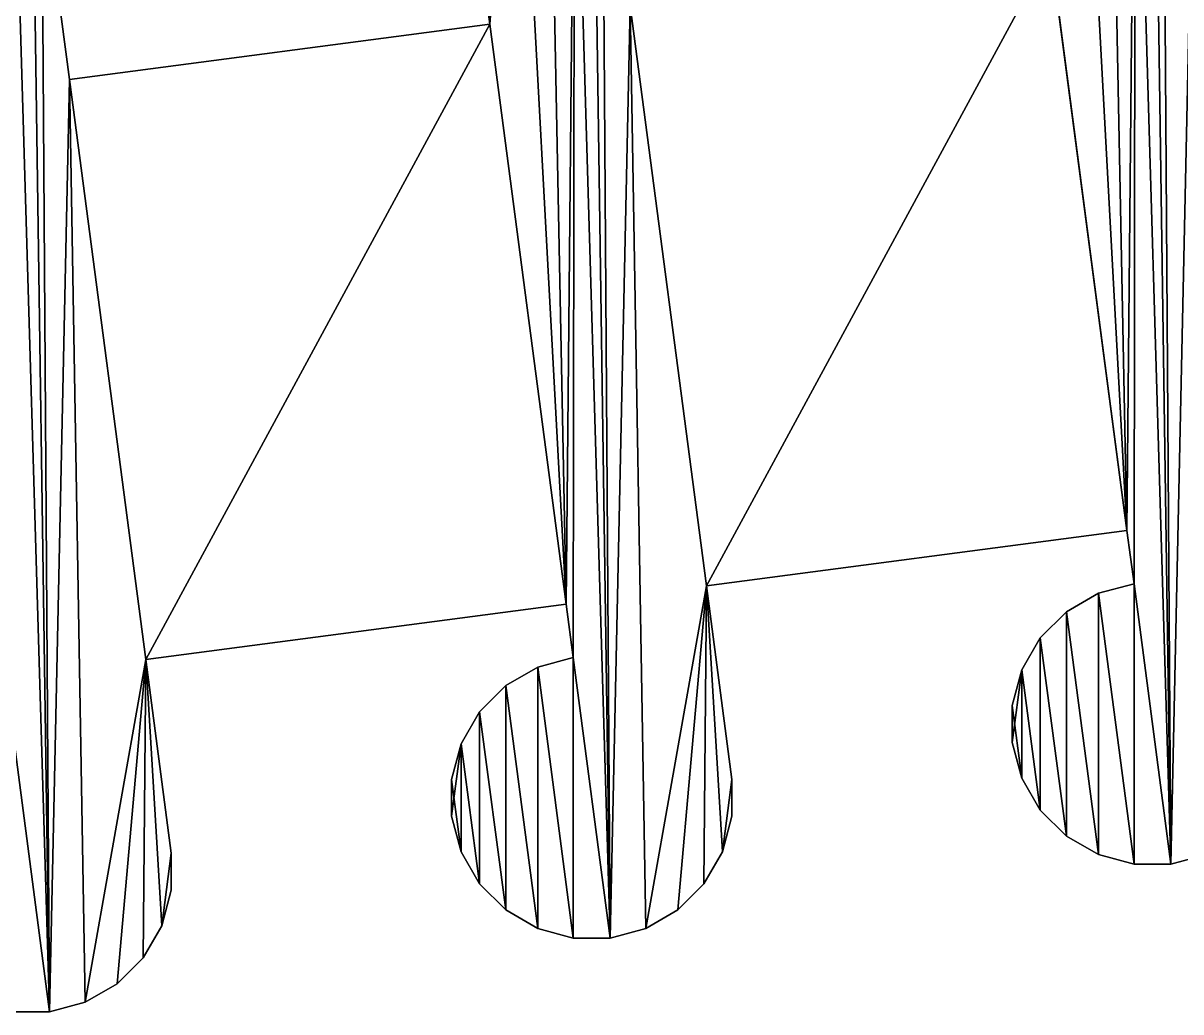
# Model space of a CAD drawing. Extents: x 0 to 417, y 0 to 203.
# Drawn here: x 359.64 to 384.21, y 169.89 to 190.86 of the extents above; entities that cross this region are included whole.
import ezdxf

# ---------------------------------------------------------------- set-up
doc = ezdxf.new("R2010")
doc.units = 0
doc.header["$LTSCALE"] = 25.4
doc.layers.get('0').update_dxf_attribs({"color": 13, "linetype": 'CONTINUOUS'})

# ---------------------------------------------------------------- blocks, each defined once
blk = doc.blocks.new('MASK_STRAP_4')
at = {"color": 0}
for p, q in [((157.851, 22.566, 1), (159.471, 10.261, 1)), ((157.851, 22.566, 1), (159.471, 10.261, 1)), ((157.851, 22.566, 2), (159.471, 10.261, 2)), ((157.851, 22.566, 2), (159.471, 10.261, 2)), ((148.927, 21.394, 1), (150.547, 9.09, 1)), ((148.927, 21.394, 2), (150.547, 9.09, 2)), ((148.927, 21.394, 1), (150.547, 9.09, 1)), ((148.927, 21.394, 2), (150.547, 9.09, 2)), ((145.953, 21.004, 1), (147.573, 8.699, 1)), ((145.953, 21.004), (145.953, 21.004, 1)), ((145.953, 21.004, 1), (147.573, 8.699, 1)), ((145.953, 21.004, 2), (147.573, 8.699, 2)), ((145.953, 21.004), (145.953, 21.004, 1)), ((145.953, 21.004, 2), (147.573, 8.699, 2)), ((137.03, 19.832, 1), (138.65, 7.527, 1)), ((137.03, 19.832), (137.03, 19.832, 1)), ((137.03, 19.832, 2), (138.65, 7.527, 2)), ((137.03, 19.832, 1), (138.65, 7.527, 1)), ((137.03, 19.832), (137.03, 19.832, 1)), ((137.03, 19.832, 2), (138.65, 7.527, 2)), ((159.471, 10.261), (159.471, 10.261, 1)), ((159.471, 10.261), (159.471, 10.261, 1)), ((159.62, 9.13), (159.62, 9.13, 2)), ((159.62, 9.13), (159.62, 9.13, 2)), ((150.547, 9.09), (150.547, 9.09, 1)), ((150.547, 9.09), (150.547, 9.09, 1)), ((158.863, 8.928), (158.863, 8.928, 2)), ((158.863, 8.928), (158.863, 8.928, 2)), ((147.573, 8.699), (147.573, 8.699, 1)), ((147.573, 8.699), (147.573, 8.699, 1)), ((158.185, 8.536), (158.185, 8.536, 2)), ((158.185, 8.536), (158.185, 8.536, 2)), ((157.631, 7.982), (157.631, 7.982, 2)), ((157.631, 7.982), (157.631, 7.982, 2)), ((138.65, 7.527), (138.65, 7.527, 1)), ((138.65, 7.527), (138.65, 7.527, 1)), ((147.722, 7.564), (147.722, 7.564, 2)), ((147.722, 7.564), (147.722, 7.564, 2)), ((146.966, 7.361), (146.966, 7.361, 2)), ((146.966, 7.361), (146.966, 7.361, 2)), ((157.24, 7.304), (157.24, 7.304, 2)), ((157.24, 7.304), (157.24, 7.304, 2)), ((146.288, 6.97), (146.288, 6.97, 2)), ((146.288, 6.97), (146.288, 6.97, 2)), ((145.734, 6.416), (145.734, 6.416, 2)), ((145.734, 6.416), (145.734, 6.416, 2)), ((157.037, 6.547), (157.037, 6.547, 2)), ((157.037, 6.547), (157.037, 6.547, 2)), ((145.342, 5.738), (145.342, 5.738, 2)), ((145.342, 5.738), (145.342, 5.738, 2)), ((157.037, 5.764), (157.037, 5.764, 2)), ((157.037, 5.764), (157.037, 5.764, 2)), ((145.14, 4.981), (145.14, 4.981, 2)), ((145.14, 4.981), (145.14, 4.981, 2)), ((151.088, 4.981), (151.088, 4.981, 2)), ((151.088, 4.981), (151.088, 4.981, 2)), ((157.24, 5.008), (157.24, 5.008, 2)), ((157.24, 5.008), (157.24, 5.008, 2)), ((145.14, 4.198), (145.14, 4.198, 2)), ((145.14, 4.198), (145.14, 4.198, 2)), ((151.088, 4.198), (151.088, 4.198, 2)), ((151.088, 4.198), (151.088, 4.198, 2)), ((157.631, 4.33), (157.631, 4.33, 2)), ((157.631, 4.33), (157.631, 4.33, 2)), ((158.185, 3.776), (158.185, 3.776, 2)), ((158.185, 3.776), (158.185, 3.776, 2)), ((145.342, 3.442), (145.342, 3.442, 2)), ((145.342, 3.442), (145.342, 3.442, 2)), ((150.886, 3.442), (150.886, 3.442, 2)), ((150.886, 3.442), (150.886, 3.442, 2)), ((139.191, 3.415), (139.191, 3.415, 2)), ((139.191, 3.415), (139.191, 3.415, 2)), ((158.863, 3.384), (158.863, 3.384, 2)), ((158.863, 3.384), (158.863, 3.384, 2)), ((159.62, 3.182), (159.62, 3.182, 2)), ((159.62, 3.182), (159.62, 3.182, 2)), ((160.403, 3.182), (160.403, 3.182, 2)), ((160.403, 3.182), (160.403, 3.182, 2)), ((145.734, 2.763), (145.734, 2.763, 2)), ((145.734, 2.763), (145.734, 2.763, 2)), ((150.494, 2.763), (150.494, 2.763, 2)), ((150.494, 2.763), (150.494, 2.763, 2)), ((139.191, 2.632), (139.191, 2.632, 2)), ((139.191, 2.632), (139.191, 2.632, 2)), ((146.288, 2.21), (146.288, 2.21, 2)), ((146.288, 2.21), (146.288, 2.21, 2)), ((149.94, 2.21), (149.94, 2.21, 2)), ((149.94, 2.21), (149.94, 2.21, 2)), ((138.988, 1.875), (138.988, 1.875, 2)), ((138.988, 1.875), (138.988, 1.875, 2)), ((146.966, 1.818), (146.966, 1.818, 2)), ((146.966, 1.818), (146.966, 1.818, 2)), ((149.262, 1.818), (149.262, 1.818, 2)), ((149.262, 1.818), (149.262, 1.818, 2)), ((147.722, 1.615), (147.722, 1.615, 2)), ((147.722, 1.615), (147.722, 1.615, 2)), ((148.506, 1.615), (148.506, 1.615, 2)), ((148.506, 1.615), (148.506, 1.615, 2)), ((138.597, 1.197), (138.597, 1.197, 2)), ((138.597, 1.197), (138.597, 1.197, 2)), ((138.043, 0.643), (138.043, 0.643, 2)), ((138.043, 0.643), (138.043, 0.643, 2)), ((137.365, 0.252), (137.365, 0.252, 2)), ((137.365, 0.252), (137.365, 0.252, 2)), ((136.608, 0.049), (136.608, 0.049, 2)), ((136.608, 0.049), (136.608, 0.049, 2))]:
    blk.add_line(p, q, dxfattribs=at)
mesh = blk.add_polyface(dxfattribs=at)
corners = [(154.887, 25.178), (154.887, 28.83), (155.44, 24.624), (155.44, 29.384), (156.119, 24.232), (156.119, 29.776), (156.875, 24.03), (156.875, 29.978), (157.658, 24.03), (157.658, 29.978), (157.851, 22.566), (158.415, 29.776), (150.547, 9.09), (159.471, 10.261), (159.093, 29.384), (159.647, 28.83), (159.62, 9.13), (166.392, 29.718), (166.19, 28.179), (166.19, 28.962), (166.392, 27.422), (166.784, 26.744), (166.784, 30.397), (167.338, 26.19), (167.338, 30.95), (168.016, 25.799), (168.016, 31.342), (168.772, 25.596), (168.772, 31.545), (169.555, 25.596), (169.555, 31.545), (169.749, 24.128), (170.312, 31.342), (157.24, 7.304), (157.037, 5.764), (157.037, 6.547), (157.24, 5.008), (157.631, 4.33), (157.631, 7.982), (158.185, 3.776), (158.185, 8.536), (158.863, 3.384), (158.863, 8.928), (159.62, 3.182), (160.403, 3.182), (160.038, 28.152), (160.241, 27.396), (160.825, 22.956), (161.159, 3.384), (162.445, 10.652), (161.838, 3.776), (162.391, 4.33), (171.369, 11.823), (168.934, 8.114), (169.137, 6.574), (168.934, 7.331), (169.137, 8.87), (169.529, 5.896), (169.529, 9.549), (170.082, 5.342), (170.082, 10.102), (162.783, 5.008), (162.986, 6.547), (162.986, 5.764)]
mesh.append_faces([[corners[k] for k in face] for face in [(17, 18, 19), (33, 34, 35), (53, 54, 55), (61, 62, 63)]], dxfattribs={"vtx0": -1, "color": 0})
mesh.append_faces([[corners[k] for k in face] for face in [(0, 1, 2), (2, 3, 4), (4, 5, 6), (6, 7, 8), (8, 9, 10), (12, 10, 13), (13, 15, 16), (18, 17, 20), (20, 17, 21), (21, 22, 23), (23, 24, 25), (25, 26, 27), (27, 28, 29), (29, 30, 31), (34, 33, 36), (36, 33, 37), (37, 38, 39), (39, 40, 41), (41, 42, 43), (43, 16, 44), (44, 47, 48), (48, 49, 50), (50, 49, 51), (49, 31, 52), (54, 56, 57), (57, 58, 59)]], dxfattribs={"vtx0": -1, "vtx1": -1, "color": 0})
mesh.append_faces([[corners[k] for k in face] for face in [(13, 10, 11), (44, 16, 15), (48, 47, 49)]], dxfattribs={"vtx0": -1, "vtx1": -1, "vtx2": -1, "color": 0})
mesh.append_faces([[corners[k] for k in face] for face in [(2, 1, 3), (4, 3, 5), (6, 5, 7), (8, 7, 9), (10, 9, 11), (13, 11, 14), (13, 14, 15), (21, 17, 22), (23, 22, 24), (25, 24, 26), (27, 26, 28), (29, 28, 30), (31, 30, 32), (37, 33, 38), (39, 38, 40), (41, 40, 42), (43, 42, 16), (44, 15, 45), (44, 45, 46), (44, 46, 47), (49, 47, 31), (54, 53, 56), (57, 56, 58), (59, 58, 60), (49, 61, 51), (61, 49, 62)]], dxfattribs={"vtx0": -1, "vtx2": -1, "color": 0})
mesh = blk.add_polyface(dxfattribs=at)
corners = [(157.24, 5.008, 2), (157.037, 6.547, 2), (157.037, 5.764, 2), (157.24, 7.304, 2), (157.631, 4.33, 2), (157.631, 7.982, 2), (158.185, 3.776, 2), (158.185, 8.536, 2), (158.863, 3.384, 2), (158.863, 8.928, 2), (159.62, 3.182, 2), (159.62, 9.13, 2), (160.403, 3.182, 2), (159.647, 28.83, 2), (160.038, 28.152, 2), (160.241, 27.396, 2), (160.825, 22.956, 2), (161.159, 3.384, 2), (162.445, 10.652, 2), (161.838, 3.776, 2), (162.391, 4.33, 2), (162.783, 5.008, 2), (162.986, 6.547, 2), (162.986, 5.764, 2), (154.495, 25.856, 2), (154.292, 27.396, 2), (154.292, 26.613, 2), (154.495, 28.152, 2), (154.887, 25.178, 2), (154.887, 28.83, 2), (155.44, 24.624, 2), (155.44, 29.384, 2), (156.119, 24.232, 2), (156.119, 29.776, 2), (156.875, 24.03, 2), (156.875, 29.978, 2), (157.658, 24.03, 2), (157.658, 29.978, 2), (157.851, 22.566, 2), (158.415, 29.776, 2), (159.471, 10.261, 2), (159.093, 29.384, 2)]
mesh.append_faces([[corners[k] for k in face] for face in [(0, 1, 2), (22, 21, 23), (24, 25, 26)]], dxfattribs={"vtx0": -1, "color": 0})
mesh.append_faces([[corners[k] for k in face] for face in [(1, 0, 3), (3, 4, 5), (5, 6, 7), (7, 8, 9), (9, 10, 11), (13, 12, 14), (14, 12, 15), (15, 12, 16), (16, 17, 18), (18, 21, 22), (25, 24, 27), (27, 28, 29), (29, 30, 31), (31, 32, 33), (33, 34, 35), (35, 36, 37), (37, 38, 39), (39, 40, 41), (41, 40, 13)]], dxfattribs={"vtx0": -1, "vtx1": -1, "color": 0})
mesh.append_faces([[corners[k] for k in face] for face in [(11, 12, 13)]], dxfattribs={"vtx0": -1, "vtx1": -1, "vtx2": -1, "color": 0})
mesh.append_faces([[corners[k] for k in face] for face in [(3, 0, 4), (5, 4, 6), (7, 6, 8), (9, 8, 10), (11, 10, 12), (16, 12, 17), (18, 17, 19), (18, 19, 20), (18, 20, 21), (27, 24, 28), (29, 28, 30), (31, 30, 32), (33, 32, 34), (35, 34, 36), (37, 36, 38), (39, 38, 40), (13, 40, 11)]], dxfattribs={"vtx0": -1, "vtx2": -1, "color": 0})
mesh = blk.add_polyface(dxfattribs=at)
corners = [(135.675, 7.137), (135.852, 25.698), (135.825, 5.998), (142.395, 25.829), (142.598, 24.29), (142.395, 25.046), (142.598, 26.586), (142.989, 23.612), (142.989, 27.264), (143.543, 23.058), (143.543, 27.818), (144.221, 22.666), (144.221, 28.209), (144.978, 22.463), (144.978, 28.412), (145.761, 22.463), (145.761, 28.412), (145.953, 21.004), (146.517, 28.209), (135.825, 0.049), (136.608, 0.049), (136.244, 25.02), (136.446, 24.263), (137.03, 19.832), (137.365, 0.252), (138.65, 7.527), (138.043, 0.643), (138.597, 1.197), (147.573, 8.699), (147.196, 27.818), (147.749, 27.264), (147.722, 7.564), (154.292, 27.396), (154.495, 25.856), (154.292, 26.613), (154.495, 28.152), (154.887, 25.178), (154.887, 28.83), (145.342, 5.738), (145.14, 4.198), (145.14, 4.981), (145.342, 3.442), (145.734, 2.763), (145.734, 6.416), (146.288, 2.21), (146.288, 6.97), (146.966, 1.818), (146.966, 7.361), (147.722, 1.615), (148.506, 1.615), (148.141, 26.586), (148.344, 25.829), (148.927, 21.394), (149.262, 1.818), (150.547, 9.09), (157.851, 22.566), (149.94, 2.21), (150.494, 2.763), (150.886, 3.442), (151.088, 4.981), (151.088, 4.198), (138.988, 1.875), (139.191, 3.415), (139.191, 2.632)]
mesh.append_faces([[corners[k] for k in face] for face in [(3, 4, 5), (32, 33, 34), (38, 39, 40), (58, 59, 60), (61, 62, 63)]], dxfattribs={"vtx0": -1, "color": 0})
mesh.append_faces([[corners[k] for k in face] for face in [(0, 1, 2), (4, 6, 7), (7, 8, 9), (9, 10, 11), (11, 12, 13), (13, 14, 15), (15, 16, 17), (19, 2, 20), (20, 23, 24), (24, 25, 26), (26, 25, 27), (25, 17, 28), (28, 30, 31), (33, 35, 36), (39, 38, 41), (41, 38, 42), (42, 43, 44), (44, 45, 46), (46, 47, 48), (48, 31, 49), (49, 52, 53), (53, 54, 56), (56, 54, 57)]], dxfattribs={"vtx0": -1, "vtx1": -1, "color": 0})
mesh.append_faces([[corners[k] for k in face] for face in [(20, 2, 1), (24, 23, 25), (28, 17, 18), (49, 31, 30), (53, 52, 54)]], dxfattribs={"vtx0": -1, "vtx1": -1, "vtx2": -1, "color": 0})
mesh.append_faces([[corners[k] for k in face] for face in [(4, 3, 6), (7, 6, 8), (9, 8, 10), (11, 10, 12), (13, 12, 14), (15, 14, 16), (17, 16, 18), (20, 1, 21), (20, 21, 22), (20, 22, 23), (25, 23, 17), (28, 18, 29), (28, 29, 30), (33, 32, 35), (36, 35, 37), (42, 38, 43), (44, 43, 45), (46, 45, 47), (48, 47, 31), (49, 30, 50), (49, 50, 51), (49, 51, 52), (54, 52, 55), (54, 58, 57), (58, 54, 59), (25, 61, 27), (61, 25, 62)]], dxfattribs={"vtx0": -1, "vtx2": -1, "color": 0})
mesh = blk.add_polyface(dxfattribs=at)
corners = [(145.342, 3.442, 2), (145.14, 4.981, 2), (145.14, 4.198, 2), (145.342, 5.738, 2), (145.734, 2.763, 2), (145.734, 6.416, 2), (146.288, 2.21, 2), (146.288, 6.97, 2), (146.966, 1.818, 2), (146.966, 7.361, 2), (147.722, 1.615, 2), (147.722, 7.564, 2), (148.506, 1.615, 2), (147.749, 27.264, 2), (148.141, 26.586, 2), (148.344, 25.829, 2), (148.927, 21.394, 2), (149.262, 1.818, 2), (150.547, 9.09, 2), (149.94, 2.21, 2), (150.494, 2.763, 2), (150.886, 3.442, 2), (151.088, 4.981, 2), (151.088, 4.198, 2), (142.598, 24.29, 2), (142.395, 25.829, 2), (142.395, 25.046, 2), (142.598, 26.586, 2), (142.989, 23.612, 2), (142.989, 27.264, 2), (143.543, 23.058, 2), (143.543, 27.818, 2), (144.221, 22.666, 2), (144.221, 28.209, 2), (144.978, 22.463, 2), (144.978, 28.412, 2), (145.761, 22.463, 2), (145.761, 28.412, 2), (145.953, 21.004, 2), (146.517, 28.209, 2), (147.573, 8.699, 2), (147.196, 27.818, 2)]
mesh.append_faces([[corners[k] for k in face] for face in [(0, 1, 2), (22, 21, 23), (24, 25, 26)]], dxfattribs={"vtx0": -1, "color": 0})
mesh.append_faces([[corners[k] for k in face] for face in [(1, 0, 3), (3, 4, 5), (5, 6, 7), (7, 8, 9), (9, 10, 11), (13, 12, 14), (14, 12, 15), (15, 12, 16), (16, 17, 18), (18, 21, 22), (25, 24, 27), (27, 28, 29), (29, 30, 31), (31, 32, 33), (33, 34, 35), (35, 36, 37), (37, 38, 39), (39, 40, 41), (41, 40, 13)]], dxfattribs={"vtx0": -1, "vtx1": -1, "color": 0})
mesh.append_faces([[corners[k] for k in face] for face in [(11, 12, 13)]], dxfattribs={"vtx0": -1, "vtx1": -1, "vtx2": -1, "color": 0})
mesh.append_faces([[corners[k] for k in face] for face in [(3, 0, 4), (5, 4, 6), (7, 6, 8), (9, 8, 10), (11, 10, 12), (16, 12, 17), (18, 17, 19), (18, 19, 20), (18, 20, 21), (27, 24, 28), (29, 28, 30), (31, 30, 32), (33, 32, 34), (35, 34, 36), (37, 36, 38), (39, 38, 40), (13, 40, 11)]], dxfattribs={"vtx0": -1, "vtx2": -1, "color": 0})
mesh = blk.add_polyface(dxfattribs=at)
corners = [(160.241, 27.396), (160.825, 22.956, 1), (160.825, 22.956), (160.825, 22.956, 2), (160.241, 27.396, 2), (162.445, 10.652), (162.986, 6.547, 2), (162.986, 6.547), (162.445, 10.652, 2), (162.445, 10.652, 1)]
mesh.append_faces([[corners[k] for k in face] for face in [(0, 1, 2), (3, 0, 4), (5, 6, 7)]], dxfattribs={"vtx0": -1, "color": 0})
mesh.append_faces([[corners[k] for k in face] for face in [(6, 5, 8), (8, 1, 3)]], dxfattribs={"vtx0": -1, "vtx1": -1, "color": 0})
mesh.append_faces([[corners[k] for k in face] for face in [(1, 0, 3)]], dxfattribs={"vtx0": -1, "vtx1": -1, "vtx2": -1, "color": 0})
mesh.append_faces([[corners[k] for k in face] for face in [(8, 5, 9), (8, 9, 1)]], dxfattribs={"vtx0": -1, "vtx2": -1, "color": 0})
mesh = blk.add_polyface(dxfattribs=at)
corners = [(133.445, 1.875, 2), (133.242, 3.415, 2), (133.242, 2.632, 2), (133.445, 4.171, 2), (133.837, 1.197, 2), (133.837, 4.85, 2), (134.39, 0.643, 2), (134.39, 5.403, 2), (135.069, 0.252, 2), (135.069, 5.795, 2), (135.825, 0.049, 2), (135.825, 5.998, 2), (136.608, 0.049, 2), (135.852, 25.698, 2), (136.244, 25.02, 2), (136.446, 24.263, 2), (137.03, 19.832, 2), (137.365, 0.252, 2), (138.65, 7.527, 2), (138.043, 0.643, 2), (138.597, 1.197, 2), (138.988, 1.875, 2), (139.191, 3.415, 2), (139.191, 2.632, 2), (130.7, 22.723, 2), (130.498, 24.263, 2), (130.498, 23.48, 2), (130.7, 25.02, 2), (131.092, 22.045, 2), (131.092, 25.698, 2), (131.646, 21.491, 2), (131.646, 26.252, 2), (132.324, 21.1, 2), (132.324, 26.643, 2), (133.08, 20.897, 2), (133.08, 26.846, 2), (133.863, 20.897, 2), (133.863, 26.846, 2), (134.055, 19.441, 2), (134.62, 26.643, 2), (135.675, 7.137, 2), (135.298, 26.252, 2)]
mesh.append_faces([[corners[k] for k in face] for face in [(0, 1, 2), (22, 21, 23), (24, 25, 26)]], dxfattribs={"vtx0": -1, "color": 0})
mesh.append_faces([[corners[k] for k in face] for face in [(1, 0, 3), (3, 4, 5), (5, 6, 7), (7, 8, 9), (9, 10, 11), (13, 12, 14), (14, 12, 15), (15, 12, 16), (16, 17, 18), (18, 21, 22), (25, 24, 27), (27, 28, 29), (29, 30, 31), (31, 32, 33), (33, 34, 35), (35, 36, 37), (37, 38, 39), (39, 40, 41), (41, 40, 13)]], dxfattribs={"vtx0": -1, "vtx1": -1, "color": 0})
mesh.append_faces([[corners[k] for k in face] for face in [(11, 12, 13)]], dxfattribs={"vtx0": -1, "vtx1": -1, "vtx2": -1, "color": 0})
mesh.append_faces([[corners[k] for k in face] for face in [(3, 0, 4), (5, 4, 6), (7, 6, 8), (9, 8, 10), (11, 10, 12), (16, 12, 17), (18, 17, 19), (18, 19, 20), (18, 20, 21), (27, 24, 28), (29, 28, 30), (31, 30, 32), (33, 32, 34), (35, 34, 36), (37, 36, 38), (39, 38, 40), (13, 40, 11)]], dxfattribs={"vtx0": -1, "vtx2": -1, "color": 0})
mesh = blk.add_polyface(dxfattribs=at)
corners = [(148.344, 25.829), (148.927, 21.394, 1), (148.927, 21.394), (148.927, 21.394, 2), (148.344, 25.829, 2), (150.547, 9.09), (151.088, 4.981, 2), (151.088, 4.981), (150.547, 9.09, 2), (150.547, 9.09, 1)]
mesh.append_faces([[corners[k] for k in face] for face in [(0, 1, 2), (3, 0, 4), (5, 6, 7)]], dxfattribs={"vtx0": -1, "color": 0})
mesh.append_faces([[corners[k] for k in face] for face in [(6, 5, 8), (8, 1, 3)]], dxfattribs={"vtx0": -1, "vtx1": -1, "color": 0})
mesh.append_faces([[corners[k] for k in face] for face in [(1, 0, 3)]], dxfattribs={"vtx0": -1, "vtx1": -1, "vtx2": -1, "color": 0})
mesh.append_faces([[corners[k] for k in face] for face in [(8, 5, 9), (8, 9, 1)]], dxfattribs={"vtx0": -1, "vtx2": -1, "color": 0})
mesh = blk.add_polyface(dxfattribs=at)
corners = [(136.446, 24.263), (137.03, 19.832, 1), (137.03, 19.832), (137.03, 19.832, 2), (136.446, 24.263, 2), (138.65, 7.527), (139.191, 3.415, 2), (139.191, 3.415), (138.65, 7.527, 2), (138.65, 7.527, 1)]
mesh.append_faces([[corners[k] for k in face] for face in [(0, 1, 2), (3, 0, 4), (5, 6, 7)]], dxfattribs={"vtx0": -1, "color": 0})
mesh.append_faces([[corners[k] for k in face] for face in [(6, 5, 8), (8, 1, 3)]], dxfattribs={"vtx0": -1, "vtx1": -1, "color": 0})
mesh.append_faces([[corners[k] for k in face] for face in [(1, 0, 3)]], dxfattribs={"vtx0": -1, "vtx1": -1, "vtx2": -1, "color": 0})
mesh.append_faces([[corners[k] for k in face] for face in [(8, 5, 9), (8, 9, 1)]], dxfattribs={"vtx0": -1, "vtx2": -1, "color": 0})
mesh = blk.add_polyface(dxfattribs=at)
corners = [(157.851, 22.566, 2), (159.471, 10.261, 1), (159.471, 10.261, 2), (157.851, 22.566, 1), (157.658, 24.03, 2), (157.851, 22.566), (157.658, 24.03), (159.62, 9.13), (159.62, 9.13, 2), (159.471, 10.261)]
mesh.append_faces([[corners[k] for k in face] for face in [(5, 4, 6), (2, 7, 8)]], dxfattribs={"vtx0": -1, "color": 0})
mesh.append_faces([[corners[k] for k in face] for face in [(0, 1, 2), (1, 0, 3), (3, 4, 5), (7, 2, 9), (9, 2, 1)]], dxfattribs={"vtx0": -1, "vtx1": -1, "color": 0})
mesh.append_faces([[corners[k] for k in face] for face in [(3, 0, 4)]], dxfattribs={"vtx0": -1, "vtx2": -1, "color": 0})
mesh = blk.add_polyface(dxfattribs=at)
corners = [(145.953, 21.004, 2), (147.573, 8.699, 1), (147.573, 8.699, 2), (145.953, 21.004, 1), (145.761, 22.463, 2), (145.953, 21.004), (145.761, 22.463), (147.722, 7.564), (147.722, 7.564, 2), (147.573, 8.699)]
mesh.append_faces([[corners[k] for k in face] for face in [(5, 4, 6), (2, 7, 8)]], dxfattribs={"vtx0": -1, "color": 0})
mesh.append_faces([[corners[k] for k in face] for face in [(0, 1, 2), (1, 0, 3), (3, 4, 5), (7, 2, 9), (9, 2, 1)]], dxfattribs={"vtx0": -1, "vtx1": -1, "color": 0})
mesh.append_faces([[corners[k] for k in face] for face in [(3, 0, 4)]], dxfattribs={"vtx0": -1, "vtx2": -1, "color": 0})
mesh = blk.add_polyface(dxfattribs=at)
corners = [(150.547, 9.09, 1), (157.851, 22.566, 1), (148.927, 21.394, 1), (159.471, 10.261, 1)]
mesh.append_faces([[corners[k] for k in face] for face in [(0, 1, 2), (1, 0, 3)]], dxfattribs={"vtx0": -1, "color": 0})
mesh = blk.add_polyface(dxfattribs=at)
corners = [(138.65, 7.527, 1), (145.953, 21.004, 1), (137.03, 19.832, 1), (147.573, 8.699, 1)]
mesh.append_faces([[corners[k] for k in face] for face in [(0, 1, 2), (1, 0, 3)]], dxfattribs={"vtx0": -1, "color": 0})
mesh = blk.add_polyface(dxfattribs=at)
corners = [(137.03, 19.832, 1), (145.953, 21.004), (137.03, 19.832), (145.953, 21.004, 1)]
mesh.append_faces([[corners[k] for k in face] for face in [(0, 1, 2), (1, 0, 3)]], dxfattribs={"vtx0": -1, "color": 0})
mesh = blk.add_polyface(dxfattribs=at)
corners = [(159.471, 10.261, 1), (150.547, 9.09), (159.471, 10.261), (150.547, 9.09, 1)]
mesh.append_faces([[corners[k] for k in face] for face in [(0, 1, 2), (1, 0, 3)]], dxfattribs={"vtx0": -1, "color": 0})
mesh = blk.add_polyface(dxfattribs=at)
corners = [(158.863, 8.928, 2), (159.62, 9.13), (158.863, 8.928), (159.62, 9.13, 2)]
mesh.append_faces([[corners[k] for k in face] for face in [(0, 1, 2), (1, 0, 3)]], dxfattribs={"vtx0": -1, "color": 0})
mesh = blk.add_polyface(dxfattribs=at)
corners = [(158.185, 8.536, 2), (158.863, 8.928), (158.185, 8.536), (158.863, 8.928, 2)]
mesh.append_faces([[corners[k] for k in face] for face in [(0, 1, 2), (1, 0, 3)]], dxfattribs={"vtx0": -1, "color": 0})
mesh = blk.add_polyface(dxfattribs=at)
corners = [(147.573, 8.699, 1), (138.65, 7.527), (147.573, 8.699), (138.65, 7.527, 1)]
mesh.append_faces([[corners[k] for k in face] for face in [(0, 1, 2), (1, 0, 3)]], dxfattribs={"vtx0": -1, "color": 0})
mesh = blk.add_polyface(dxfattribs=at)
corners = [(157.631, 7.982, 2), (158.185, 8.536), (157.631, 7.982), (158.185, 8.536, 2)]
mesh.append_faces([[corners[k] for k in face] for face in [(0, 1, 2), (1, 0, 3)]], dxfattribs={"vtx0": -1, "color": 0})
mesh = blk.add_polyface(dxfattribs=at)
corners = [(157.631, 7.982, 2), (157.24, 7.304), (157.24, 7.304, 2), (157.631, 7.982)]
mesh.append_faces([[corners[k] for k in face] for face in [(0, 1, 2), (1, 0, 3)]], dxfattribs={"vtx0": -1, "color": 0})
mesh = blk.add_polyface(dxfattribs=at)
corners = [(146.966, 7.361, 2), (147.722, 7.564), (146.966, 7.361), (147.722, 7.564, 2)]
mesh.append_faces([[corners[k] for k in face] for face in [(0, 1, 2), (1, 0, 3)]], dxfattribs={"vtx0": -1, "color": 0})
mesh = blk.add_polyface(dxfattribs=at)
corners = [(146.288, 6.97, 2), (146.966, 7.361), (146.288, 6.97), (146.966, 7.361, 2)]
mesh.append_faces([[corners[k] for k in face] for face in [(0, 1, 2), (1, 0, 3)]], dxfattribs={"vtx0": -1, "color": 0})
mesh = blk.add_polyface(dxfattribs=at)
corners = [(157.24, 7.304, 2), (157.037, 6.547), (157.037, 6.547, 2), (157.24, 7.304)]
mesh.append_faces([[corners[k] for k in face] for face in [(0, 1, 2), (1, 0, 3)]], dxfattribs={"vtx0": -1, "color": 0})
mesh = blk.add_polyface(dxfattribs=at)
corners = [(145.734, 6.416, 2), (146.288, 6.97), (145.734, 6.416), (146.288, 6.97, 2)]
mesh.append_faces([[corners[k] for k in face] for face in [(0, 1, 2), (1, 0, 3)]], dxfattribs={"vtx0": -1, "color": 0})
mesh = blk.add_polyface(dxfattribs=at)
corners = [(145.734, 6.416, 2), (145.342, 5.738), (145.342, 5.738, 2), (145.734, 6.416)]
mesh.append_faces([[corners[k] for k in face] for face in [(0, 1, 2), (1, 0, 3)]], dxfattribs={"vtx0": -1, "color": 0})
mesh = blk.add_polyface(dxfattribs=at)
corners = [(157.037, 6.547, 2), (157.037, 5.764), (157.037, 5.764, 2), (157.037, 6.547)]
mesh.append_faces([[corners[k] for k in face] for face in [(0, 1, 2), (1, 0, 3)]], dxfattribs={"vtx0": -1, "color": 0})
mesh = blk.add_polyface(dxfattribs=at)
corners = [(145.342, 5.738, 2), (145.14, 4.981), (145.14, 4.981, 2), (145.342, 5.738)]
mesh.append_faces([[corners[k] for k in face] for face in [(0, 1, 2), (1, 0, 3)]], dxfattribs={"vtx0": -1, "color": 0})
mesh = blk.add_polyface(dxfattribs=at)
corners = [(157.037, 5.764, 2), (157.24, 5.008), (157.24, 5.008, 2), (157.037, 5.764)]
mesh.append_faces([[corners[k] for k in face] for face in [(0, 1, 2), (1, 0, 3)]], dxfattribs={"vtx0": -1, "color": 0})
mesh = blk.add_polyface(dxfattribs=at)
corners = [(145.14, 4.981, 2), (145.14, 4.198), (145.14, 4.198, 2), (145.14, 4.981)]
mesh.append_faces([[corners[k] for k in face] for face in [(0, 1, 2), (1, 0, 3)]], dxfattribs={"vtx0": -1, "color": 0})
mesh = blk.add_polyface(dxfattribs=at)
corners = [(151.088, 4.981), (151.088, 4.198, 2), (151.088, 4.198), (151.088, 4.981, 2)]
mesh.append_faces([[corners[k] for k in face] for face in [(0, 1, 2), (1, 0, 3)]], dxfattribs={"vtx0": -1, "color": 0})
mesh = blk.add_polyface(dxfattribs=at)
corners = [(157.24, 5.008, 2), (157.631, 4.33), (157.631, 4.33, 2), (157.24, 5.008)]
mesh.append_faces([[corners[k] for k in face] for face in [(0, 1, 2), (1, 0, 3)]], dxfattribs={"vtx0": -1, "color": 0})
mesh = blk.add_polyface(dxfattribs=at)
corners = [(145.14, 4.198, 2), (145.342, 3.442), (145.342, 3.442, 2), (145.14, 4.198)]
mesh.append_faces([[corners[k] for k in face] for face in [(0, 1, 2), (1, 0, 3)]], dxfattribs={"vtx0": -1, "color": 0})
mesh = blk.add_polyface(dxfattribs=at)
corners = [(151.088, 4.198), (150.886, 3.442, 2), (150.886, 3.442), (151.088, 4.198, 2)]
mesh.append_faces([[corners[k] for k in face] for face in [(0, 1, 2), (1, 0, 3)]], dxfattribs={"vtx0": -1, "color": 0})
mesh = blk.add_polyface(dxfattribs=at)
corners = [(158.185, 3.776, 2), (157.631, 4.33), (158.185, 3.776), (157.631, 4.33, 2)]
mesh.append_faces([[corners[k] for k in face] for face in [(0, 1, 2), (1, 0, 3)]], dxfattribs={"vtx0": -1, "color": 0})
mesh = blk.add_polyface(dxfattribs=at)
corners = [(158.863, 3.384, 2), (158.185, 3.776), (158.863, 3.384), (158.185, 3.776, 2)]
mesh.append_faces([[corners[k] for k in face] for face in [(0, 1, 2), (1, 0, 3)]], dxfattribs={"vtx0": -1, "color": 0})
mesh = blk.add_polyface(dxfattribs=at)
corners = [(145.342, 3.442, 2), (145.734, 2.763), (145.734, 2.763, 2), (145.342, 3.442)]
mesh.append_faces([[corners[k] for k in face] for face in [(0, 1, 2), (1, 0, 3)]], dxfattribs={"vtx0": -1, "color": 0})
mesh = blk.add_polyface(dxfattribs=at)
corners = [(150.886, 3.442), (150.494, 2.763, 2), (150.494, 2.763), (150.886, 3.442, 2)]
mesh.append_faces([[corners[k] for k in face] for face in [(0, 1, 2), (1, 0, 3)]], dxfattribs={"vtx0": -1, "color": 0})
mesh = blk.add_polyface(dxfattribs=at)
corners = [(139.191, 3.415), (139.191, 2.632, 2), (139.191, 2.632), (139.191, 3.415, 2)]
mesh.append_faces([[corners[k] for k in face] for face in [(0, 1, 2), (1, 0, 3)]], dxfattribs={"vtx0": -1, "color": 0})
mesh = blk.add_polyface(dxfattribs=at)
corners = [(159.62, 3.182, 2), (158.863, 3.384), (159.62, 3.182), (158.863, 3.384, 2)]
mesh.append_faces([[corners[k] for k in face] for face in [(0, 1, 2), (1, 0, 3)]], dxfattribs={"vtx0": -1, "color": 0})
mesh = blk.add_polyface(dxfattribs=at)
corners = [(161.159, 3.384, 2), (160.403, 3.182), (161.159, 3.384), (160.403, 3.182, 2)]
mesh.append_faces([[corners[k] for k in face] for face in [(0, 1, 2), (1, 0, 3)]], dxfattribs={"vtx0": -1, "color": 0})
mesh = blk.add_polyface(dxfattribs=at)
corners = [(160.403, 3.182, 2), (159.62, 3.182), (160.403, 3.182), (159.62, 3.182, 2)]
mesh.append_faces([[corners[k] for k in face] for face in [(0, 1, 2), (1, 0, 3)]], dxfattribs={"vtx0": -1, "color": 0})
mesh = blk.add_polyface(dxfattribs=at)
corners = [(145.734, 2.763, 2), (146.288, 2.21), (146.288, 2.21, 2), (145.734, 2.763)]
mesh.append_faces([[corners[k] for k in face] for face in [(0, 1, 2), (1, 0, 3)]], dxfattribs={"vtx0": -1, "color": 0})
mesh = blk.add_polyface(dxfattribs=at)
corners = [(150.494, 2.763, 2), (149.94, 2.21), (150.494, 2.763), (149.94, 2.21, 2)]
mesh.append_faces([[corners[k] for k in face] for face in [(0, 1, 2), (1, 0, 3)]], dxfattribs={"vtx0": -1, "color": 0})
mesh = blk.add_polyface(dxfattribs=at)
corners = [(139.191, 2.632), (138.988, 1.875, 2), (138.988, 1.875), (139.191, 2.632, 2)]
mesh.append_faces([[corners[k] for k in face] for face in [(0, 1, 2), (1, 0, 3)]], dxfattribs={"vtx0": -1, "color": 0})
mesh = blk.add_polyface(dxfattribs=at)
corners = [(146.966, 1.818, 2), (146.288, 2.21), (146.966, 1.818), (146.288, 2.21, 2)]
mesh.append_faces([[corners[k] for k in face] for face in [(0, 1, 2), (1, 0, 3)]], dxfattribs={"vtx0": -1, "color": 0})
mesh = blk.add_polyface(dxfattribs=at)
corners = [(149.94, 2.21, 2), (149.262, 1.818), (149.94, 2.21), (149.262, 1.818, 2)]
mesh.append_faces([[corners[k] for k in face] for face in [(0, 1, 2), (1, 0, 3)]], dxfattribs={"vtx0": -1, "color": 0})
mesh = blk.add_polyface(dxfattribs=at)
corners = [(138.988, 1.875), (138.597, 1.197, 2), (138.597, 1.197), (138.988, 1.875, 2)]
mesh.append_faces([[corners[k] for k in face] for face in [(0, 1, 2), (1, 0, 3)]], dxfattribs={"vtx0": -1, "color": 0})
mesh = blk.add_polyface(dxfattribs=at)
corners = [(147.722, 1.615, 2), (146.966, 1.818), (147.722, 1.615), (146.966, 1.818, 2)]
mesh.append_faces([[corners[k] for k in face] for face in [(0, 1, 2), (1, 0, 3)]], dxfattribs={"vtx0": -1, "color": 0})
mesh = blk.add_polyface(dxfattribs=at)
corners = [(149.262, 1.818, 2), (148.506, 1.615), (149.262, 1.818), (148.506, 1.615, 2)]
mesh.append_faces([[corners[k] for k in face] for face in [(0, 1, 2), (1, 0, 3)]], dxfattribs={"vtx0": -1, "color": 0})
mesh = blk.add_polyface(dxfattribs=at)
corners = [(148.506, 1.615, 2), (147.722, 1.615), (148.506, 1.615), (147.722, 1.615, 2)]
mesh.append_faces([[corners[k] for k in face] for face in [(0, 1, 2), (1, 0, 3)]], dxfattribs={"vtx0": -1, "color": 0})
mesh = blk.add_polyface(dxfattribs=at)
corners = [(138.597, 1.197, 2), (138.043, 0.643), (138.597, 1.197), (138.043, 0.643, 2)]
mesh.append_faces([[corners[k] for k in face] for face in [(0, 1, 2), (1, 0, 3)]], dxfattribs={"vtx0": -1, "color": 0})
mesh = blk.add_polyface(dxfattribs=at)
corners = [(138.043, 0.643, 2), (137.365, 0.252), (138.043, 0.643), (137.365, 0.252, 2)]
mesh.append_faces([[corners[k] for k in face] for face in [(0, 1, 2), (1, 0, 3)]], dxfattribs={"vtx0": -1, "color": 0})
mesh = blk.add_polyface(dxfattribs=at)
corners = [(137.365, 0.252, 2), (136.608, 0.049), (137.365, 0.252), (136.608, 0.049, 2)]
mesh.append_faces([[corners[k] for k in face] for face in [(0, 1, 2), (1, 0, 3)]], dxfattribs={"vtx0": -1, "color": 0})
mesh = blk.add_polyface(dxfattribs=at)
corners = [(136.608, 0.049, 2), (135.825, 0.049), (136.608, 0.049), (135.825, 0.049, 2)]
mesh.append_faces([[corners[k] for k in face] for face in [(0, 1, 2), (1, 0, 3)]], dxfattribs={"vtx0": -1, "color": 0})

msp = doc.modelspace()

# ---------------------------------------------------------------- block references
at = {"color": 0}
msp.add_blockref('MASK_STRAP_4', (223.596, 169.838), dxfattribs=at)

doc.saveas('drawing.dxf')
